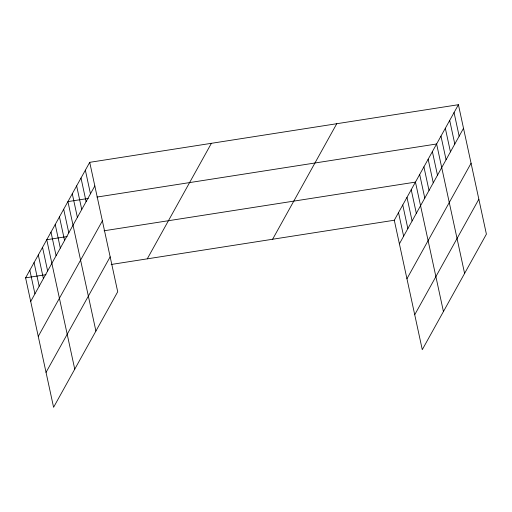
<?xml version="1.0" encoding="UTF-8"?>
<svg xmlns="http://www.w3.org/2000/svg" width="512" height="512" viewBox="0 0 512 512"><rect width="100%" height="100%" fill="white"/><g stroke="black" fill="none" stroke-linecap="round" stroke-linejoin="round"><path stroke-width="0.77" d="M89.722 162.33L117.709 291.77L53.587 407.296L25.6 277.856L89.722 162.33L458.413 104.704L486.4 234.144L422.278 349.67L394.291 220.23L458.413 104.704M30.701 301.466L94.829 185.939M38.253 336.39L102.374 220.864M46.035 372.371L110.157 256.845M147.27 258.842L211.392 143.315M272.621 239.245L336.749 123.718M399.398 243.834L463.52 128.307M406.944 278.758L471.072 163.232M414.726 314.746L478.848 199.219M88.333 198.419L67.923 201.613L95.904 331.046M96.966 197.069L436.614 143.981L464.595 273.421M67.168 236.544L46.758 239.731L74.746 369.171M104.064 230.778L415.45 182.106L443.437 311.546M25.6 277.856L46.01 274.669M111.162 264.486L394.291 220.23M454.054 112.557L459.155 136.166M449.696 120.416L454.797 144.019M445.331 128.269L450.438 151.878M440.973 136.128L446.074 159.731M432.378 151.61L437.485 175.213M428.147 159.232L433.254 182.835M423.917 166.854L429.018 190.464M419.686 174.483L424.787 198.086M411.219 189.728L416.326 213.338M406.989 197.357L412.09 220.96M402.758 204.979L407.859 228.589M398.522 212.608L403.629 236.211M85.363 170.189L90.464 193.792M81.005 178.042L86.106 201.651M76.64 185.901L81.747 209.504M72.282 193.754L77.382 217.357M63.686 209.235L68.794 232.838M59.456 216.858L64.563 240.467M55.226 224.486L60.326 248.09M50.995 232.109L56.096 255.712M42.528 247.36L47.635 270.963M38.298 254.982L43.398 278.586M34.067 262.605L39.168 286.214M29.83 270.234L34.938 293.837"/></g></svg>
